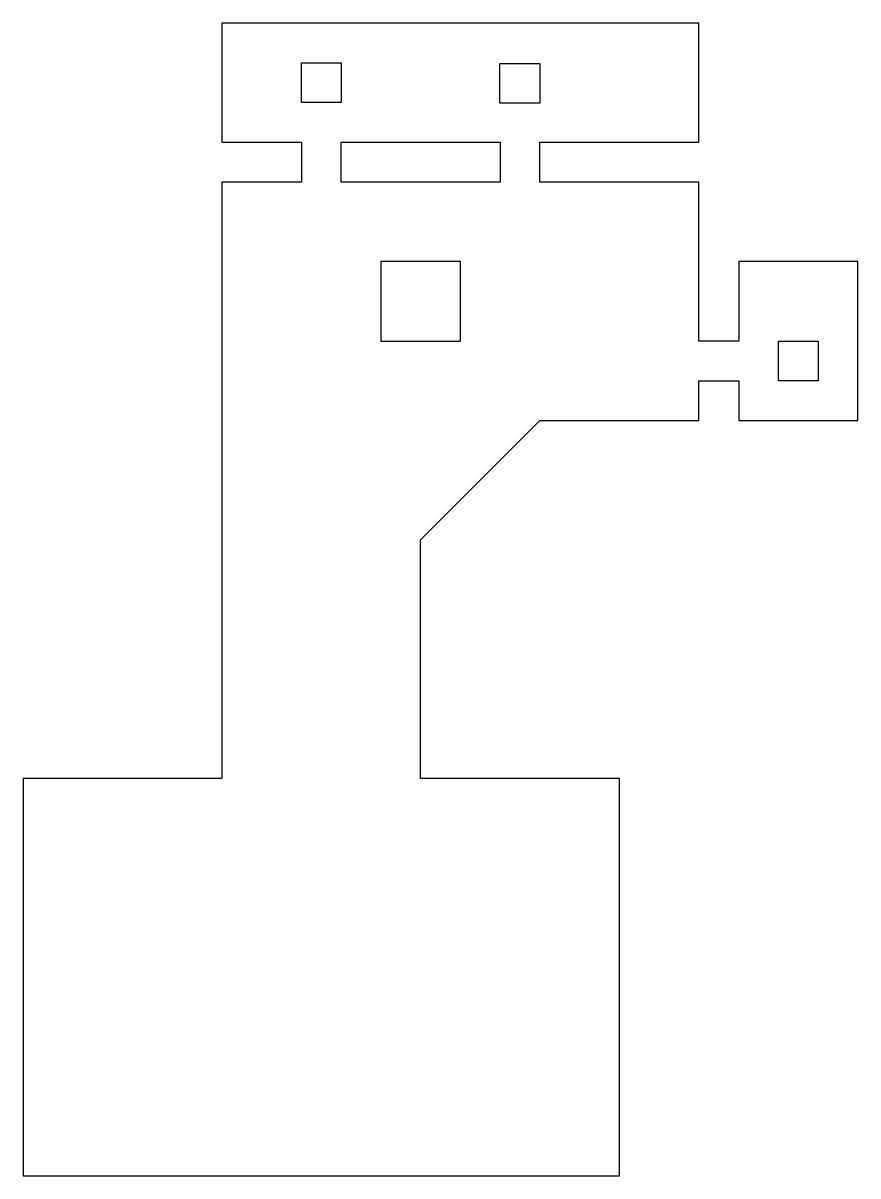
# Model space of a CAD drawing. Header units: metres. Extents: x -5 to 16, y -13 to 16.
import ezdxf

# ---------------------------------------------------------------- set-up
doc = ezdxf.new("R2010")
doc.units = ezdxf.units.M
for name, color, linetype, lineweight in [('0 ... exits', 1, 'Continuous', 25), ('0 ... obst', 6, 'Continuous', 25), ('0 ... walls', 30, 'Continuous', 25)]:
    doc.layers.add(name, color=color, linetype=linetype, lineweight=lineweight)

msp = doc.modelspace()

# ---------------------------------------------------------------- linework, layer by layer
at = {"layer": '0 ... exits', "flags": 128}
for points in [[(2, 14), (2, 15), (3, 15), (3, 14)], [(6.995, 13.985), (6.995, 14.985), (7.995, 14.985), (7.995, 13.985)], [(14, 7), (14, 8), (15, 8), (15, 7)]]:
    msp.add_lwpolyline(points, close=True, dxfattribs=at)
at = {"layer": '0 ... obst', "flags": 128}
for points in [[(3, 12), (3, 13), (7, 13), (7, 12)], [(6, 8), (6, 10), (4, 10), (4, 8)]]:
    msp.add_lwpolyline(points, close=True, dxfattribs=at)
at = {"layer": '0 ... walls', "flags": 128}
msp.add_lwpolyline([(10, -13), (10, -3), (5, -3), (5, 3), (8, 6), (12, 6), (12, 7), (13, 7), (13, 6), (16, 6), (16, 10), (13, 10), (13, 8), (12, 8), (12, 12), (8, 12), (8, 13), (12, 13), (12, 16), (0, 16), (0, 13), (2, 13), (2, 12), (0, 12), (0, -3), (-5, -3), (-5, -13)], close=True, dxfattribs=at)

doc.saveas('drawing.dxf')
